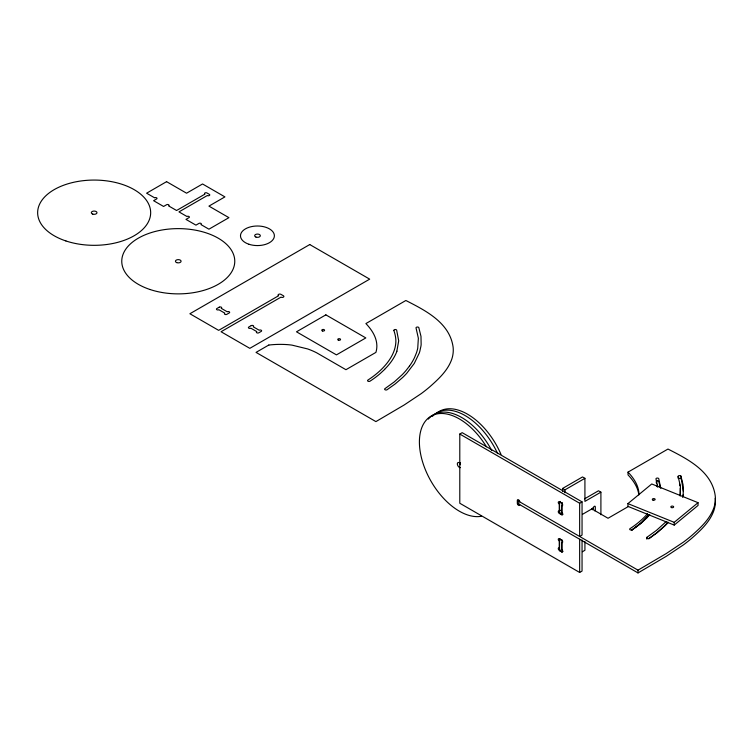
<?xml version="1.0" encoding="UTF-8"?>
<svg xmlns="http://www.w3.org/2000/svg" width="753" height="753" viewBox="0 0 753 753"><rect width="100%" height="100%" fill="white"/><g stroke="black" fill="none" stroke-linecap="round" stroke-linejoin="round"><path stroke-width="1.13" d="M683.338 494.674L683.253 495.766A106.267 61.351 0 0 1 683.159 496.622M680.43 495.719L680.317 488.123M680.015 495.879L680.448 486.494L678.133 476.414A1.45 0.838 0 0 1 679.281 475.604A1.45 0.838 0 0 1 680.9 476.084L683.093 484.913L683.253 492.999A106.267 61.351 0 0 1 683.046 494.712L682.576 497.281M396.85 351.209L398.704 340.836L396.652 330.153A1.412 0.819 0 0 0 394.986 329.522A1.412 0.819 0 0 0 393.885 330.482M409.387 366.203L406.168 370.335A137.554 79.423 0 0 1 402.083 374.825L394.29 381.884L384.783 388.764A1.459 0.838 0 0 0 385.103 389.781A1.459 0.838 0 0 0 386.891 389.847L395.221 383.917L402.723 377.422A141.884 81.917 0 0 0 406.752 373.29L414.272 363.435L419.242 353.101A114.588 66.16 0 0 0 419.826 351.265L420.936 346.154A106.267 61.351 0 0 0 421.143 344.432L420.983 336.346L418.79 327.527A1.45 0.838 0 0 0 417.171 327.047A1.45 0.838 0 0 0 416.023 327.856L418.357 338.219L417.736 348.187A109.957 63.478 0 0 1 416.371 353.072L414.536 357.562A125.318 72.354 0 0 1 409.387 366.203M647.429 513.687L646.065 515.334A118.07 68.165 0 0 1 630.026 528.644A1.412 0.819 0 0 0 630.139 529.792A1.412 0.819 0 0 0 632.125 529.726A120.301 69.455 0 0 0 642.337 522.102L646.799 517.942M648.794 514.807L641.283 522.827L631.522 530.394M648.201 515.654L641.283 522.827L631.701 530.225M384.689 369.384L380.227 373.544A120.301 69.455 0 0 1 370.024 381.169A1.412 0.819 0 0 1 368.029 381.234A1.412 0.819 0 0 1 367.916 380.077L370.909 378.053A118.466 68.391 0 0 0 381.639 369.168C389.207 361.647 395.843 351.915 395.88 340.864A92.544 53.425 0 0 0 393.838 330.492M627.927 503.616L651.75 483.972L698.04 502.684L698.04 505.451L674.217 525.095L627.927 506.383L627.927 503.616L674.217 522.328L698.04 502.684M648.766 538.856L656.955 532.757L664.193 526.149A137.554 79.423 0 0 0 667.845 522.168M646.893 539.167L646.893 537.322L656.4 530.441L664.193 523.382A137.554 79.423 0 0 0 666.066 521.415M268.821 345.015L256.039 352.395L375.907 421.605L404.116 405.02L421.238 393.612A208.43 120.339 0 0 0 430.038 386.6C438.783 378.853 447.866 370.448 451.8 359.125A83.63 48.277 0 0 0 453.099 347.058C449.692 322.623 425.501 310.528 405.867 300.494L365.911 323.564C371.558 329.503 376.575 336.911 376.848 345.363A64.974 37.509 0 0 1 375.907 352.395L345.938 369.704L316.768 352.856A63.393 36.596 0 0 0 307.695 348.95L292.042 345.138A47.223 27.268 0 0 0 287.542 344.639A56.842 32.812 0 0 0 268.84 345.053M459.791 434.048L462.182 432.664L582.05 501.865L582.05 535.082L579.65 536.465L579.65 503.249L459.791 434.048L459.791 503.249L579.65 572.459L582.05 571.075L582.05 539.929M715.209 498.392A83.63 48.277 0 0 1 713.91 510.449C709.975 521.773 700.892 530.178 692.148 537.924A208.43 120.339 0 0 1 683.347 544.937L666.217 556.345L638.007 572.929L518.149 503.729L518.149 500.961L518.939 500.5M518.149 503.729L518.939 503.268M562.547 491.351L562.547 488.471L582.521 476.941L584.921 478.324L584.921 501.385L600.903 492.161L600.903 514.77M562.547 488.471L564.938 489.855L584.921 478.324M562.886 514.111L561.945 514.657L559.545 513.273L559.545 501.733L560.11 501.413M559.545 501.733L561.945 503.117L562.51 502.797M559.272 511.089L559.272 504.171A1.412 0.819 60 0 1 558.274 502.439A1.412 0.819 60 0 1 559.272 501.865L561.672 503.249A1.412 0.819 60 0 1 562.67 504.981A1.412 0.819 60 0 1 561.672 505.555L561.672 512.482A1.412 0.819 60 0 1 562.67 514.205A1.412 0.819 60 0 1 561.672 514.788L559.272 513.405A1.412 0.819 60 0 1 558.274 511.673A1.412 0.819 60 0 1 559.272 511.089L560.872 510.167M638.836 494.909C637.942 487.144 633.273 480.433 628.021 474.889L628.021 472.122L667.977 449.052C687.611 459.085 711.801 471.18 715.209 495.615A83.63 48.277 0 0 1 713.91 507.682C709.975 519.005 700.892 527.411 692.148 535.157A208.43 120.339 0 0 1 683.347 542.169L666.217 553.577L638.007 570.162L638.007 572.929M559.545 513.273L560.298 512.84M584.526 498.853L598.503 490.777L600.903 492.161M579.65 503.249L582.05 501.865M582.671 514.224L593.308 508.077A1.412 0.819 -60 0 1 594.315 506.345A1.412 0.819 -60 0 1 595.312 506.929L595.312 509.696A1.412 0.819 -60 0 1 594.861 510.92M562.886 551.488L561.945 552.024L559.545 550.641L559.545 539.11L560.11 538.781M559.545 539.11L561.945 540.494L562.51 540.165M628.651 506.364L608.048 518.262L591.642 508.783M559.545 550.641L560.486 550.104M582.427 551.733L584.921 550.292L584.921 541.642M656.842 480.894L657.35 480.828M518.149 500.961L638.007 570.162M628.021 472.122C633.668 478.061 638.685 485.469 638.958 493.921M680.9 476.084L683.404 491.351M656.211 482.447L656.428 483.097M656.983 485.026L657.435 486.965L657.153 485.676M679.535 483.878L679.968 485.892M660.39 487.577L658.762 481.478A1.412 0.819 0 0 0 657.642 480.847A1.412 0.819 0 0 0 656.192 481.195M657.84 486.805L655.995 479.04A1.412 0.819 0 0 1 657.087 478.08A1.412 0.819 0 0 1 658.762 478.71L660.786 488.358M678.133 476.414L678.133 478.259M674.217 522.328L674.217 525.095M592.912 507.964L592.912 508.313A1.412 0.819 -60 0 1 592.282 509.743M579.65 539.233L579.65 572.459M564.938 489.855L564.938 492.735M561.945 503.117L561.945 514.657M561.945 540.494L561.945 552.024M396.944 351.218A108.093 62.405 0 0 1 384.585 369.346M436.524 413.341A56.503 32.624 60 0 1 500.98 454.388M432.467 416.296A56.503 32.624 60 0 1 497.658 453.673M460.488 463.5A2.824 1.628 60 0 1 460.243 462.728M428.306 419.12A56.503 32.624 60 0 1 491.7 450.426M460.488 464.742A2.824 1.628 60 0 1 459.754 462.737M481.214 516.294A56.503 32.624 60 0 1 427.826 475.199A56.503 32.624 60 0 1 432.288 415.496A56.503 32.624 60 0 1 486.41 446.736M460.441 467.622A2.824 1.628 60 0 1 457.843 465.702A2.824 1.628 60 0 1 457.843 462.671A2.824 1.628 60 0 1 460.441 463.763M519.721 504.632A1.694 0.979 60 0 1 518.525 505.329A1.694 0.979 60 0 1 517.32 503.249L517.32 500.481A1.694 0.979 60 0 1 518.525 499.794A1.694 0.979 60 0 1 519.721 501.865M678.641 478.55A1.45 0.838 0 0 1 680.9 478.852M646.893 537.322A1.459 0.838 0 0 0 647.213 538.339A1.459 0.838 0 0 0 649.001 538.404L657.322 532.484L664.833 525.989A141.884 81.917 0 0 0 668.372 522.375M649.764 514.685A108.093 62.405 0 0 1 646.695 517.904M166.582 181.661L146.609 193.201L154.6 197.813A1.412 0.819 0 0 1 156.596 197.813A1.412 0.819 0 0 1 156.596 198.971L153.603 200.693L163.589 206.463L166.582 204.731A1.412 0.819 0 0 1 168.587 204.731A1.412 0.819 0 0 1 168.587 205.889L176.578 210.501L204.948 194.123A1.412 0.819 0 0 1 204.948 192.966A1.412 0.819 0 0 1 206.943 192.966L209.343 194.349A1.412 0.819 0 0 1 209.343 195.507A1.412 0.819 0 0 1 207.339 195.507L178.969 211.885L186.96 216.497A1.412 0.819 0 0 1 188.965 216.497A1.412 0.819 0 0 1 188.965 217.655L185.963 219.387L195.949 225.147L198.952 223.415A1.412 0.819 0 0 1 200.947 223.415A1.412 0.819 0 0 1 200.947 224.573L208.939 229.185L228.921 217.655L208.939 206.115L224.921 196.891L202.548 183.977L186.565 193.201L166.582 181.661M309.756 244.546L189.888 313.747L218.652 330.36L278.591 295.75A1.694 0.979 0 0 1 278.591 294.367A1.694 0.979 0 0 1 280.982 294.367L283.382 295.75A1.694 0.979 0 0 1 283.382 297.134A1.694 0.979 0 0 1 280.982 297.134L221.053 331.744L249.817 348.347L369.685 279.147L309.756 244.546M219.255 307.168L216.855 308.561A1.412 0.819 0 0 0 216.855 309.709A1.412 0.819 0 0 0 218.859 309.709L224.846 313.173A1.412 0.819 0 0 0 224.846 314.321A1.412 0.819 0 0 0 226.851 314.321L229.241 312.937A1.412 0.819 0 0 0 229.241 311.789A1.412 0.819 0 0 0 227.246 311.789L221.25 308.325A1.412 0.819 0 0 0 221.25 307.168A1.412 0.819 0 0 0 219.255 307.168M251.22 325.625L248.819 327.009A1.412 0.819 0 0 0 248.819 328.167A1.412 0.819 0 0 0 250.824 328.167L256.811 331.621A1.412 0.819 0 0 0 256.811 332.779A1.412 0.819 0 0 0 258.816 332.779L261.206 331.395A1.412 0.819 0 0 0 261.206 330.238A1.412 0.819 0 0 0 259.211 330.238L253.215 326.783A1.412 0.819 0 0 0 253.215 325.625A1.412 0.819 0 0 0 251.22 325.625M325.861 314.858L296.494 331.809L336.45 354.879L365.817 337.928L325.861 314.858M561.672 540.165L559.272 538.771A1.412 0.819 60 0 0 558.274 539.355A1.412 0.819 60 0 0 559.272 541.087L559.272 548.005A1.412 0.819 60 0 0 558.274 548.579A1.412 0.819 60 0 0 559.272 550.311L561.672 551.695A1.412 0.819 60 0 0 562.67 551.121A1.412 0.819 60 0 0 561.672 549.389L561.672 542.471A1.412 0.819 60 0 0 562.67 541.887A1.412 0.819 60 0 0 561.672 540.165M248.961 244.264A16.952 9.789 0 0 0 274.384 235.793A16.952 9.789 0 0 0 248.961 227.312A16.952 9.789 0 0 0 248.961 244.264M255.916 237.054A2.824 1.628 0 0 0 260.312 235.821A2.824 1.628 0 0 0 256.265 234.23A2.824 1.628 0 0 0 255.916 237.054M176.682 262.599A2.824 1.628 0 0 0 181.078 261.366A2.824 1.628 0 0 0 177.03 259.785A2.824 1.628 0 0 0 176.682 262.599M150.007 289.5A56.503 32.624 0 0 0 234.767 261.253A56.503 32.624 0 0 0 150.007 232.997A56.503 32.624 0 0 0 150.007 289.5M65.906 240.951A56.503 32.624 0 0 0 150.666 212.694A56.503 32.624 0 0 0 65.906 184.438A56.503 32.624 0 0 0 65.906 240.951M92.741 214.106A2.824 1.628 0 0 0 96.977 212.694A2.824 1.628 0 0 0 92.741 211.282A2.824 1.628 0 0 0 92.741 214.106M338.436 340.187A1.412 0.819 0 0 0 340.554 339.481A1.412 0.819 0 0 0 338.436 338.775A1.412 0.819 0 0 0 338.436 340.187M322.453 330.962A1.412 0.819 0 0 0 324.571 330.256A1.412 0.819 0 0 0 322.453 329.55A1.412 0.819 0 0 0 322.453 330.962M652.983 500.096A1.412 0.819 0 0 0 655.138 499.437A1.412 0.819 0 0 0 653.058 498.684A1.412 0.819 0 0 0 652.983 500.096M671.497 507.588A1.412 0.819 0 0 0 673.653 506.92A1.412 0.819 0 0 0 671.572 506.176A1.412 0.819 0 0 0 671.497 507.588"/></g></svg>
